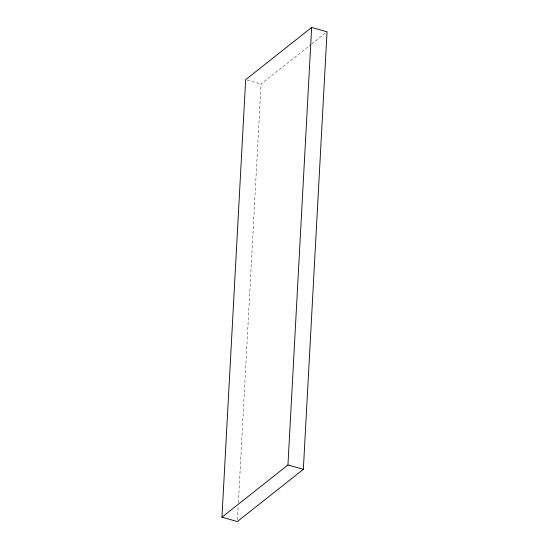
<?xml version="1.0" encoding="UTF-8"?>
<svg xmlns="http://www.w3.org/2000/svg" width="549" height="549" viewBox="0 0 549 549"><rect width="100%" height="100%" fill="white"/><g stroke="black" fill="none" stroke-linecap="round" stroke-linejoin="round"><path stroke-width="0.41" stroke-dasharray="2.75 2.06" d="M237.449 519.834L238.191 506.137M238.376 502.712L261.049 84.024L311.043 44.469M311.708 43.941L327.039 31.808M247.276 80.127L261.049 84.024"/><path stroke-width="0.82" d="M221.961 517.192L245.657 79.674L311.647 27.45L327.039 31.808L303.343 469.326L237.353 521.55L221.961 517.192L287.951 464.976L311.647 27.45M287.951 464.976L303.343 469.326"/></g></svg>
